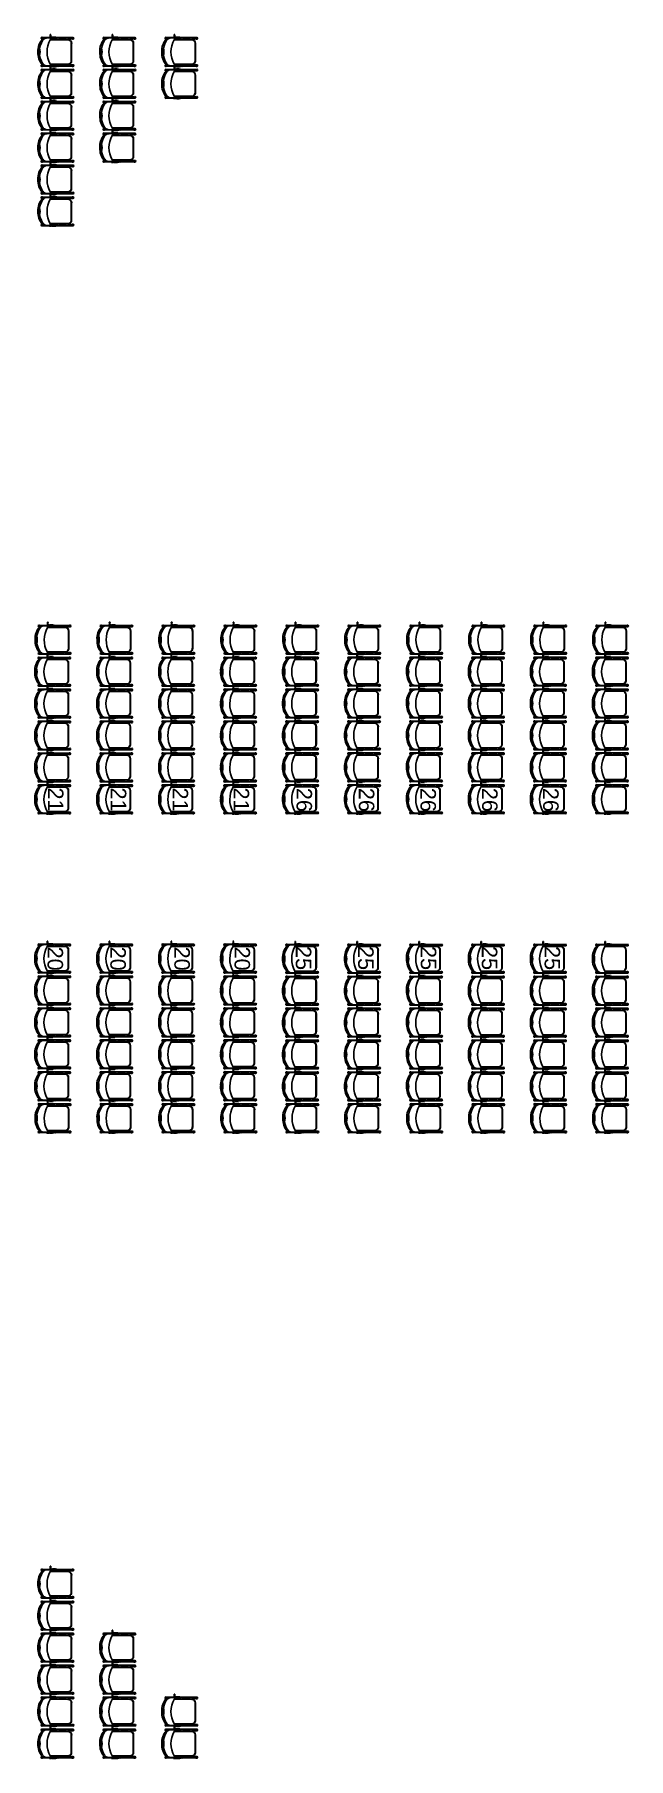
# Model space of a CAD drawing. Header units: millimetres. Extents: x -76108 to 202332, y 27411 to 140378.
# Drawn here: x -76108 to -66523, y 56371 to 84179 of the extents above; entities that cross this region are included whole.
import ezdxf

# ---------------------------------------------------------------- set-up
doc = ezdxf.new("R2010")
doc.units = ezdxf.units.MM
doc.header["$LTSCALE"] = 100
doc.layers.add('Parkettstolar', color=8, linetype='CONTINUOUS')
doc.styles.add('ARIAL', font='arial.ttf')

# ---------------------------------------------------------------- blocks, each defined once
blk = doc.blocks.new('Parkettstolar')
at = {"layer": 'Parkettstolar'}
for p, q in [((3012, 1676), (3012, 1692)), ((3012, 1674), (3012, 1675)), ((3012, 1675), (3014, 1675)), ((3014, 1674), (3012, 1674)), ((3012, 1674), (3012, 1665)), ((3014, 1675), (3014, 1666)), ((3020, 1695), (3015, 1695)), ((3020, 1678), (3015, 1678)), ((3020, 1676), (3015, 1676)), ((3020, 1670), (3018, 1670)), ((3018, 1670), (3018, 1660)), ((3020, 1754), (3020, 1808)), ((3020, 1578), (3020, 1754)), ((3026, 1754), (3025, 1732)), ((3025, 1732), (3029, 1690)), ((3039, 1680), (3042, 1680)), ((3042, 1680), (3053, 1686)), ((3042, 1680), (3042, 1566)), ((3047, 1683), (3047, 1565)), ((3053, 1400), (3053, 1685)), ((3448, 1685), (3448, 1400)), ((3453, 1683), (3453, 1400)), ((3460, 1680), (3460, 1660)), ((3476, 1732), (3471, 1690)), ((3474, 1754), (3476, 1732)), ((3482, 1808), (3482, 1811)), ((3482, 1754), (3482, 1808)), ((3482, 1334), (3482, 1754)), ((3482, 1695), (3487, 1695)), ((3482, 1678), (3487, 1678)), ((3482, 1676), (3487, 1676)), ((3482, 1670), (3484, 1670)), ((3484, 1670), (3484, 1659)), ((3488, 1662), (3488, 1675)), ((3490, 1692), (3490, 1692)), ((3490, 1692), (3490, 1662)), ((3490, 1683), (3529, 1683)), ((3529, 1675), (3490, 1675)), ((3529, 1683), (3530, 1685)), ((3529, 1683), (3529, 1675)), ((3530, 1685), (3532, 1685)), ((3530, 1673), (3530, 1675)), ((3532, 1673), (3530, 1673)), ((3532, 1685), (3532, 1673)), ((3011, 1643), (3011, 1605)), ((3013, 1648), (3013, 1650)), ((3013, 1642), (3013, 1598)), ((3016, 1665), (3015, 1665)), ((3016, 1663), (3015, 1663)), ((3016, 1604), (3016, 1644)), ((3016, 1604), (3016, 1602)), ((3016, 1604), (3016, 1596)), ((3016, 1602), (3018, 1598)), ((3016, 1596), (3016, 1594)), ((3016, 1594), (3017, 1592)), ((3018, 1598), (3018, 1598)), ((3019, 1595), (3018, 1598)), ((3018, 1598), (3018, 1598)), ((3018, 1578), (3018, 1581)), ((3020, 1578), (3018, 1578)), ((3020, 1593), (3019, 1595)), ((3020, 1330), (3020, 1578)), ((3042, 1566), (3045, 1566)), ((3042, 1566), (3045, 1566)), ((3042, 1551), (3042, 1421)), ((3042, 1551), (3045, 1551)), ((3042, 1421), (3048, 1421)), ((3048, 1406), (3042, 1406)), ((3042, 1406), (3042, 1334)), ((3047, 1565), (3048, 1554)), ((3048, 1554), (3048, 1400)), ((3048, 1421), (3048, 1406)), ((3460, 1421), (3453, 1421)), ((3460, 1406), (3453, 1406)), ((3460, 1566), (3456, 1566)), ((3460, 1551), (3456, 1551)), ((3460, 1660), (3460, 1648)), ((3460, 1648), (3460, 1566)), ((3460, 1551), (3460, 1421)), ((3460, 1406), (3460, 1334)), ((3482, 1578), (3484, 1578)), ((3484, 1659), (3484, 1657)), ((3484, 1657), (3484, 1658)), ((3484, 1658), (3486, 1651)), ((3484, 1585), (3486, 1588)), ((3484, 1581), (3484, 1585)), ((3484, 1578), (3484, 1581)), ((3486, 1661), (3487, 1661)), ((3486, 1651), (3486, 1650)), ((3486, 1650), (3489, 1642)), ((3486, 1644), (3486, 1604)), ((3486, 1604), (3486, 1596)), ((3489, 1642), (3489, 1601)), ((3489, 1601), (3489, 1600)), ((3489, 1600), (3489, 1598)), ((3490, 1642), (3490, 1605)), ((3018, 1328), (3017, 1318)), ((3043, 1328), (3044, 1318)), ((3251, 1345), (3108, 1345)), ((3251, 1339), (3108, 1339)), ((3251, 1345), (3393, 1345)), ((3251, 1339), (3393, 1339))]:
    blk.add_line(p, q, dxfattribs=at)
for centre, radius, start, end in [((3015, 1692), 2.94, 10.2041, 178.2306), ((3015, 1675), 3.06, 89.685, 165.2026), ((3015, 1675), 0.944, 86.581, 179.3999), ((3030, 1817), 14.6, 339.0012, 226.6339), ((3031, 1811), 11.4, 358.7056, 193.6586), ((3030, 1810), 11.1, 356.9282, 192.8049), ((3115, 1749), 95.1, 139.6505, 176.827), ((3114, 1730), 90.6, 129.0891, 164.8727), ((3041, 1692), 12.8, 192.9605, 258.7149), ((3235, 1595), 289, 86.8088, 131.8299), ((3249, 1330), 406, 60.7801, 118.9322), ((3251, 1522), 340, 55.2185, 124.7815), ((3250, 2127), 279, 256.5612, 283.5019), ((3251, 2096), 246, 256.6758, 283.3239), ((3271, 1608), 276, 46.9279, 94.2403), ((3396, 1737), 79.6, 356.0088, 52.6561), ((3458, 1694), 13.7, 218.2017, 342.8594), ((3472, 1817), 14.6, 313.3596, 200.9615), ((3470, 1811), 11.4, 346.3414, 181.2945), ((3471, 1810), 11.1, 347.1951, 183.0733), ((3410, 1758), 72.1, 356.9817, 46.0988), ((3487, 1692), 2.86, 359.7149, 92.7369), ((3487, 1675), 3, 3.022, 90), ((3487, 1675), 0.847, 352.0346, 100.9875), ((3020, 1643), 9.19, 146.7182, 182.4042), ((3019, 1605), 8.32, 176.4708, 215.1415), ((3014, 1666), 2.82, 169.7616, 273.4), ((3033, 1650), 20, 147.6896, 181.398), ((3031, 1642), 18, 149.4013, 179.8709), ((3035, 1599), 22, 182.8524, 210.856), ((3015, 1666), 1, 177.8608, 269.9018), ((2943, 1679), 77.3, 338.7375, 344.3392), ((3022, 1586), 7, 165.4392, 225.5287), ((3022, 1662), 6.85, 135.5881, 222.5879), ((3015, 1666), 1, 4.0925, 6.3343), ((3027, 1643), 11.2, 137.1892, 182.2417), ((2998, 1579), 19.5, 3.1779, 25.5091), ((3007, 1584), 12.1, 3.557, 41.6171), ((3024, 1559), 6.43, 132.4532, 227.5468), ((3031, 1654), 12.9, 152.1729, 207.8271), ((3022, 1586), 7, 238.2479, 238.3272), ((3045, 1563), 3, 336.9468, 90), ((3045, 1554), 3, 270, 0), ((3109, 1400), 61.1, 179.6473, 271.0065), ((3108, 1400), 55, 180.06, 275.617), ((3391, 1400), 61.7, 268.4245, 358.3725), ((3392, 1401), 55.8, 269.165, 359.1076), ((3456, 1563), 3.66, 96.2783, 158.2598), ((3457, 1556), 4.53, 162.9156, 163.7685), ((3457, 1556), 4.53, 197.0844, 252.9156), ((3470, 1654), 12, 150.697, 209.303), ((3470, 1654), 13.4, 333.3232, 26.6768), ((3489, 1593), 7.79, 137.8878, 183.1821), ((3494, 1583), 12.1, 146.1221, 185.0522), ((3477, 1559), 6.8, 316.2443, 44.5117), ((3476, 1604), 9.58, 318.3404, 358.7868), ((3478, 1662), 7.65, 325.6086, 43.2562), ((3477, 1596), 9.01, 321.0699, 0), ((3478, 1586), 7.42, 317.6042, 13.8425), ((3486, 1663), 3.37, 267.0115, 351.1158), ((3467, 1649), 21.8, 356.3589, 30.3536), ((3466, 1599), 22.2, 329.5762, 3.3915), ((3487, 1662), 0.947, 266.7935, 0.1845), ((3479, 1642), 11.5, 2.5458, 30.6741), ((3481, 1606), 9.5, 329.1251, 4.7825), ((3031, 1319), 13.5, 184.5117, 355.4883), ((3031, 1327), 13.6, 150.8768, 177.3617), ((3031, 1331), 11.1, 172.6008, 7.3992), ((3031, 1332), 11, 181.2841, 5.9482), ((3029, 1327), 14.6, 1.8626, 28.3475), ((3525, 1315), 68.1, 164.505, 177.9188), ((3471, 1319), 13.5, 184.5117, 355.4883), ((3471, 1332), 11.1, 173.4052, 10.3942), ((3437, 1319), 46.8, 359.0072, 18.569)]:
    blk.add_arc(centre, radius, start, end, dxfattribs=at)

msp = doc.modelspace()

# ---------------------------------------------------------------- block references
at = {"layer": 'Parkettstolar', "rotation": 89.99999999999999}
for p in [(-74169.4, 80646.5), (-73169.8, 80646.5), (-72170.3, 80646.5), (-74169.4, 80132.3), (-73169.8, 80132.3), (-72170.3, 80132.3), (-74169.4, 79618), (-73169.8, 79618), (-74169.4, 79103.2), (-73169.8, 79103.2), (-74169.4, 78588.7), (-74169.4, 78074.3), (-74215.1, 71165.5), (-73215.6, 71165.5), (-72216, 71165.5), (-71216.5, 71165.5), (-70216.9, 71165.5), (-69217.4, 71165.5), (-68217.4, 71165.5), (-67217.4, 71165.5), (-66217.4, 71165.5), (-65217.4, 71165.5), (-74219.2, 70649.4), (-73219.6, 70649.4), (-72220.1, 70649.4), (-71220.5, 70649.4), (-70221, 70650.4), (-69221.4, 70650.4), (-68221.4, 70650.4), (-67221.4, 70650.4), (-66221.4, 70650.4), (-65221.4, 70650.4), (-74219.2, 70135.1), (-73219.6, 70135.1), (-72220.1, 70135.1), (-71220.5, 70135.1), (-70221, 70136.5), (-69221.4, 70136.5), (-68221.4, 70136.5), (-67221.4, 70136.5), (-66221.4, 70136.5), (-65221.4, 70136.5), (-74219.2, 69620.9), (-73219.6, 69620.9), (-72220.1, 69620.9), (-71220.5, 69620.9), (-70221, 69622.3), (-69221.4, 69622.3), (-68221.4, 69622.3), (-67221.4, 69622.3), (-66221.4, 69622.3), (-65221.4, 69622.3), (-74219.2, 69106.1), (-73219.6, 69106.1), (-72220.1, 69106.1), (-71220.5, 69106.1), (-70221, 69108), (-69221.4, 69108), (-68221.4, 69108), (-67221.4, 69108), (-66221.4, 69108), (-65221.4, 69108), (-74219.2, 68591.9), (-73219.6, 68591.9), (-72220.1, 68591.9), (-71220.5, 68591.9), (-70221, 68593.1), (-69221.4, 68593.1), (-68221.4, 68593.1), (-67221.4, 68593.1), (-66221.4, 68593.1), (-65221.4, 68593.1), (-74219.2, 66022.6), (-73219.6, 66022.6), (-72220.1, 66022.6), (-71220.5, 66022.6), (-70221, 66019.6), (-69221.4, 66019.6), (-68221.4, 66019.6), (-67221.4, 66019.6), (-66221.4, 66019.6), (-65221.4, 66019.6), (-74219.2, 65508.3), (-73219.6, 65508.3), (-72220.1, 65508.3), (-71220.5, 65508.3), (-70221, 65504.4), (-69221.4, 65504.4), (-68221.4, 65504.4), (-67221.4, 65504.4), (-66221.4, 65504.4), (-65221.4, 65504.4), (-74219.2, 64993.4), (-73219.6, 64993.4), (-72220.1, 64993.4), (-71220.5, 64993.4), (-70221, 64990.2), (-69221.4, 64990.2), (-68221.4, 64990.2), (-67221.4, 64990.2), (-66221.4, 64990.2), (-65221.4, 64990.2), (-74219.2, 64478.4), (-73219.6, 64478.4), (-72220.1, 64478.4), (-71220.5, 64478.4), (-70221, 64475.8), (-69221.4, 64475.8), (-68221.4, 64475.8), (-67221.4, 64475.8), (-66221.4, 64475.8), (-65221.4, 64475.8), (-74219.2, 63963.5), (-73219.6, 63963.5), (-72220.1, 63963.5), (-71220.5, 63963.5), (-70221, 63961.6), (-69221.4, 63961.6), (-68221.4, 63961.6), (-67221.4, 63961.6), (-66221.4, 63961.6), (-65221.4, 63961.6), (-74215.1, 63447.2), (-73215.6, 63447.2), (-72216, 63447.2), (-71216.5, 63447.2), (-70216.9, 63447.2), (-69217.4, 63447.2), (-68217.4, 63447.2), (-67217.4, 63447.2), (-66217.4, 63447.2), (-65217.4, 63447.2), (-74169.4, 55939.5), (-74169.4, 55423.9), (-74169.4, 54908.6), (-73169.8, 54908.6), (-74169.4, 54392.7), (-73169.8, 54392.7), (-74169.4, 53877.7), (-73169.8, 53877.7), (-72170.3, 53877.7), (-74169.4, 53360), (-73169.8, 53360), (-72170.3, 53360)]:
    msp.add_blockref('Parkettstolar', p, dxfattribs=at)

# ---------------------------------------------------------------- texts
at = {"layer": 'Parkettstolar', "char_height": 250, "attachment_point": 1, "rotation": 270, "style": 'ARIAL'}
for s, heights, insert in [('{\\C7;21}', [-251], (-75641.1, 72033.3)), ('{\\C7;21}', [-251], (-74626.4, 72033.3)), ('{\\C7;21}', [-251], (-73629, 72033.3)), ('{\\C7;21}', [-251], (-72644.4, 72033.3)), ('{\\C7;26}', [-255.3], (-71629.6, 72027.7)), ('{\\C7;26}', [-255.3], (-70624.8, 72027.7)), ('{\\C7;26}', [-255.3], (-69630.1, 72027.7)), ('{\\C7;26}', [-255.3], (-68635.4, 72027.7)), ('{\\C7;26}', [-255.3], (-67650.8, 72027.7)), ('{\\C7;20}', [-255.3], (-75647.3, 69466.7)), ('{\\C7;20}', [-255.3], (-74634.1, 69466.7)), ('{\\C7;20}', [-255.3], (-73601.1, 69466.7)), ('{\\C7;20}', [-255.3], (-72630.4, 69467.3)), ('{\\C7;25}', [-255.3], (-71641.3, 69476.1)), ('{\\C7;25}', [-255.3], (-70635.7, 69476.1)), ('{\\C7;25}', [-255.3], (-69624.9, 69476.1)), ('{\\C7;25}', [-255.3], (-68640.1, 69476.1)), ('{\\C7;25}', [-255.3], (-67626.8, 69476.1))]:
    msp.add_mtext_dynamic_manual_height_columns(s, width=1927.38, gutter_width=14773.5, heights=heights, dxfattribs=dict(at, insert=insert))

doc.saveas('drawing.dxf')
